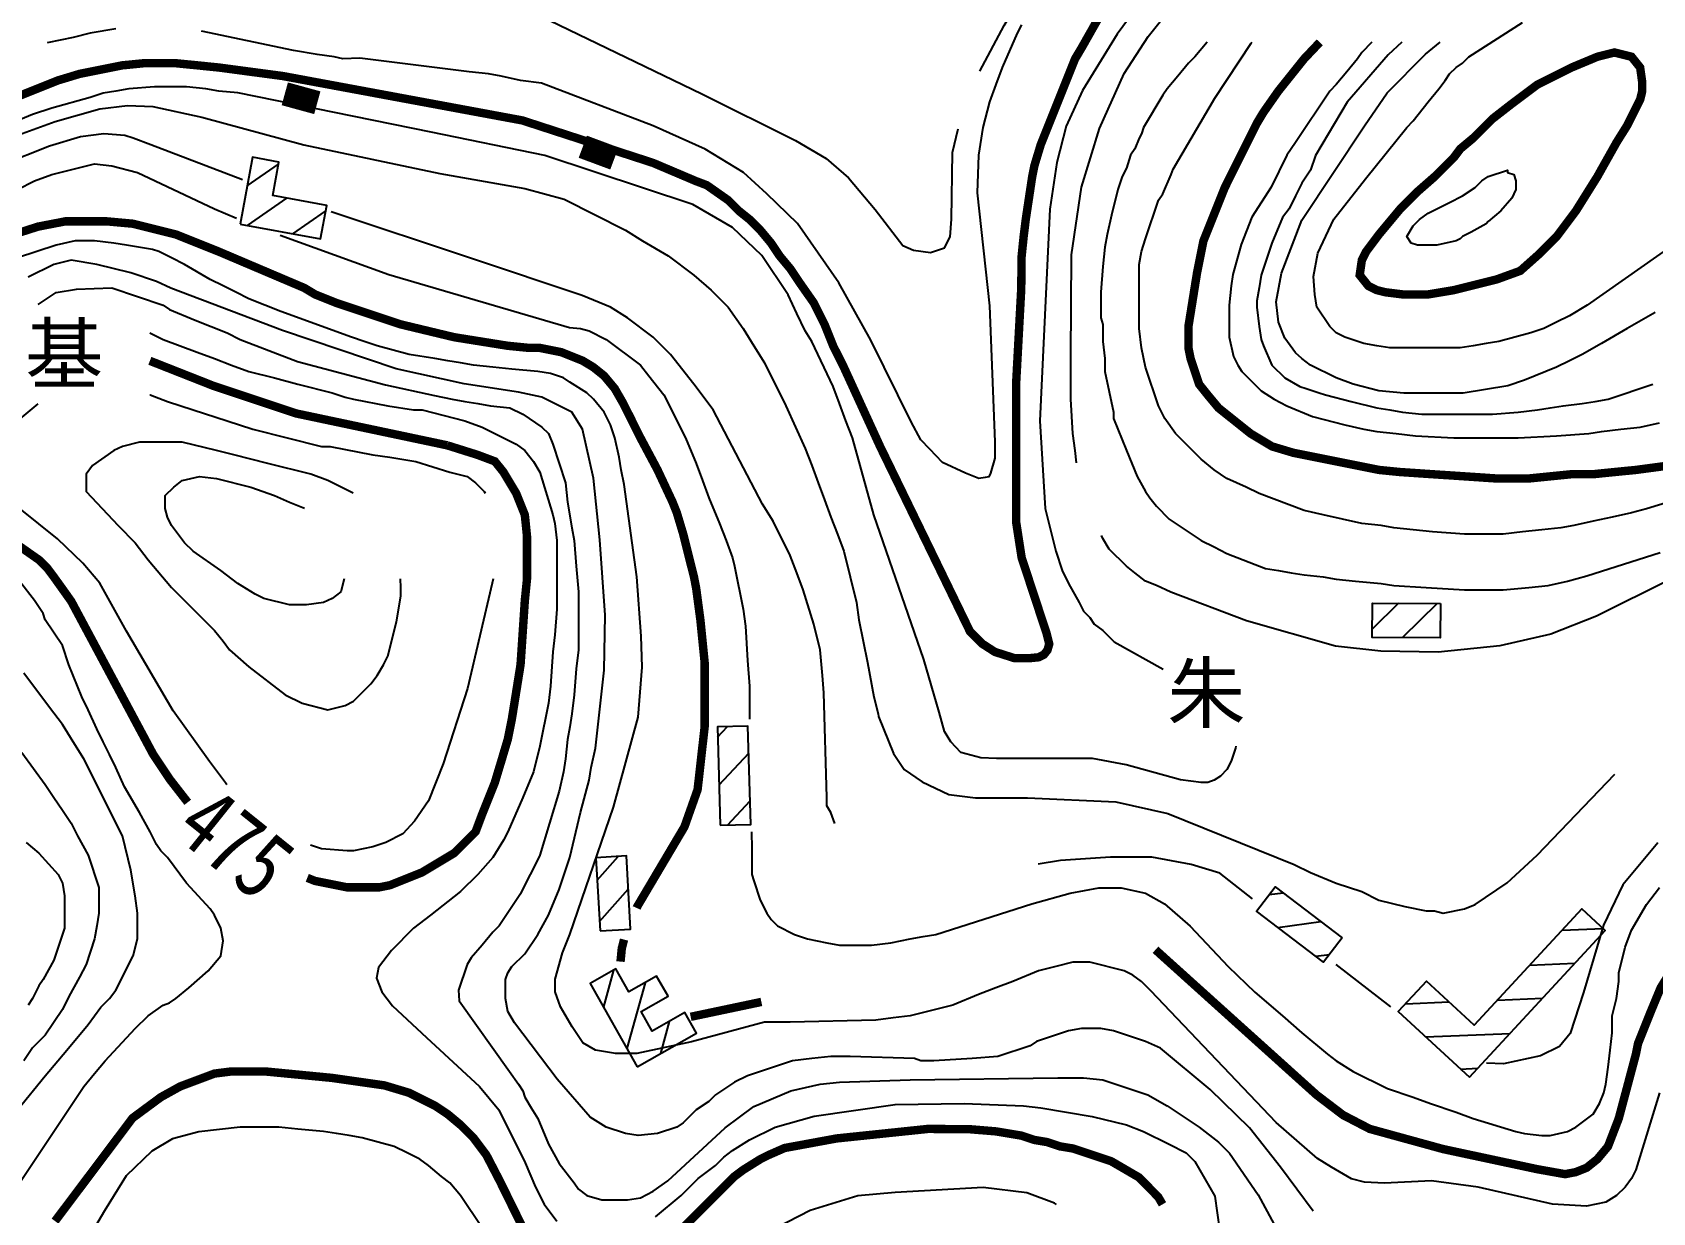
# Model space of a CAD drawing. Extents: x 35515948 to 35520624, y 3302916 to 3308279.
# Drawn here: x 35518311.9 to 35518792.5, y 3307629.3 to 3307979.4 of the extents above; entities that cross this region are included whole.
import ezdxf
from ezdxf.enums import TextEntityAlignment as Align

# ---------------------------------------------------------------- set-up
doc = ezdxf.new("R2010")
doc.units = 0
doc.header["$LTSCALE"] = 10000
doc.header["$MEASUREMENT"] = 0
doc.layers.get('0').update_dxf_attribs({"linetype": 'CONTINUOUS'})
for name, color, linetype in [('2111', 7, 'CONTINUOUS'), ('2113', 7, 'CONTINUOUS'), ('8112', 34, 'CONTINUOUS'), ('HY_DX_DGXZ', 3, 'CONTINUOUS')]:
    doc.layers.add(name, color=color, linetype=linetype)
doc.styles.add('仿宋体', font='')
doc.styles.add('正等线体', font='simhei.ttf', dxfattribs={"width": 0.8})
doc.styles.get('仿宋体').set_extended_font_data('文鼎CS仿宋体')

# ---------------------------------------------------------------- blocks, each defined once
blk = doc.blocks.new('401')
at = {"const_width": 0.7}
blk.add_lwpolyline([(-0.5, 0), (0.5, 0)], dxfattribs=at)

msp = doc.modelspace()

# ---------------------------------------------------------------- linework, layer by layer
at = {"layer": '2113', "linetype": 'Continuous', "ltscale": 0.005}
for p, q in [((35518375.56, 3307933.88), (35518384.84, 3307940.28)), ((35518375.63, 3307922.14), (35518387.35, 3307930.22)), ((35518389.14, 3307919.66), (35518398.85, 3307926.35)), ((35518717.1, 3307810.05), (35518709.31, 3307802.33)), ((35518728.52, 3307810), (35518718.27, 3307799.84)), ((35518515.13, 3307770.34), (35518518.07, 3307773.45)), ((35518515.53, 3307756.2), (35518524.34, 3307765.53)), ((35518518, 3307744.26), (35518524.74, 3307751.39)), ((35518479.36, 3307727.93), (35518485.61, 3307734.95)), ((35518480.07, 3307715.63), (35518488.61, 3307725.22)), ((35518678.75, 3307723.61), (35518682.85, 3307724.16)), ((35518681.34, 3307713.89), (35518694.07, 3307715.59)), ((35518765.65, 3307713.1), (35518777.82, 3307713.58)), ((35518692.56, 3307705.32), (35518696.6, 3307705.86)), ((35518756.05, 3307702.71), (35518769.4, 3307703.24)), ((35518484.25, 3307701.19), (35518481.22, 3307690.28)), ((35518493.59, 3307697.47), (35518488.19, 3307677.97)), ((35518719.14, 3307691.25), (35518732.09, 3307691.76)), ((35518746.45, 3307692.32), (35518759.81, 3307692.85)), ((35518500.79, 3307686), (35518498.14, 3307676.45)), ((35518725.12, 3307681.47), (35518750.21, 3307682.46)), ((35518735.51, 3307671.88), (35518740.61, 3307672.08))]:
    msp.add_line(p, q, dxfattribs=at)
for points in [[(35518373.47, 3307922.54), (35518397.34, 3307918.15), (35518399.16, 3307928.05), (35518383.13, 3307930.99), (35518384.96, 3307940.93), (35518377.12, 3307942.37)], [(35518729.52, 3307810), (35518729.48, 3307799.79), (35518709.3, 3307799.88), (35518709.34, 3307810.08)], [(35518515.87, 3307744.2), (35518524.94, 3307744.46), (35518524.11, 3307773.62), (35518515.04, 3307773.37)], [(35518480.23, 3307712.83), (35518489.3, 3307713.35), (35518488.04, 3307735.09), (35518478.98, 3307734.57)], [(35518700.36, 3307710.79), (35518694.85, 3307703.57), (35518675.01, 3307718.72), (35518680.53, 3307725.93)], [(35518738.16, 3307669.43), (35518778.43, 3307713.01), (35518771.49, 3307719.42), (35518739.55, 3307684.86), (35518725.36, 3307697.98), (35518717.02, 3307688.96)], [(35518491.26, 3307672.55), (35518508.86, 3307682.51), (35518505.41, 3307688.61), (35518495.73, 3307683.13), (35518492.43, 3307688.96), (35518500.4, 3307693.46), (35518497.03, 3307699.42), (35518488.76, 3307694.74), (35518484.9, 3307701.56), (35518477.28, 3307697.25)]]:
    msp.add_lwpolyline(points, close=True, dxfattribs=at)
at = {"layer": 'HY_DX_DGXZ', "linetype": 'Continuous', "ltscale": 0.005}
for points, elevation in [([(35518592.87, 3307967.85), (35518600.15, 3307981.47), (35518608.4, 3307995.45), (35518624.02, 3308010.64), (35518652.75, 3308041.8), (35518663.25, 3308055.17), (35518674.1, 3308070.27), (35518674.8, 3308073.57), (35518674.28, 3308076.95), (35518673.58, 3308077.21), (35518670.37, 3308077.39), (35518666.73, 3308075.13), (35518649.02, 3308056.29), (35518640.34, 3308049.87), (35518624.45, 3308042.32), (35518619.05, 3308039.38)], 415), ([(35518336.65, 3307980.4), (35518329.03, 3307979.13), (35518323.95, 3307977.86), (35518316.28, 3307976.33)], 420), ([(35518605.25, 3307981.67), (35518603.98, 3307979.13), (35518599.54, 3307968.97), (35518597.63, 3307963.89), (35518595.73, 3307958.81), (35518593.82, 3307951.19), (35518592.55, 3307942.94), (35518592.08, 3307931.82), (35518595.79, 3307898.25), (35518597.38, 3307857.88), (35518597.38, 3307853.13), (35518596.06, 3307848.64), (35518595.53, 3307847.59), (35518594.47, 3307847.32), (35518592.62, 3307847.06), (35518588.66, 3307848.64), (35518581.79, 3307851.81), (35518578.1, 3307855.77), (35518575.41, 3307858.48), (35518572.56, 3307863.82), (35518560.58, 3307888.07), (35518551.12, 3307905.08), (35518538.83, 3307922.72), (35518529.69, 3307931.54), (35518522.75, 3307937.84), (35518511.41, 3307944.77), (35518495.96, 3307951.7), (35518462.86, 3307964.29), (35518456.66, 3307965.16), (35518450.95, 3307966.43), (35518447.14, 3307967.07), (35518441.42, 3307967.7), (35518409.02, 3307971.75), (35518403.96, 3307971.51), (35518401.42, 3307972.15), (35518396.34, 3307972.78), (35518389.35, 3307974.05), (35518362.05, 3307979.77)], 420), ([(35518465.38, 3307982.88), (35518510.46, 3307961.14), (35518538.2, 3307947.29), (35518547.34, 3307941.93), (35518553.96, 3307936.26), (35518561.84, 3307926.81), (35518570.03, 3307916.2), (35518573.24, 3307914.81), (35518578.27, 3307914.12), (35518582.44, 3307915.5), (35518584.09, 3307918.71), (35518584.52, 3307924.01), (35518584.78, 3307943.8), (35518586.47, 3307950.77)], 415), ([(35518660.31, 3307976.44), (35518656.69, 3307972.15), (35518654.78, 3307970.24), (35518651.61, 3307966.43), (35518648.43, 3307962.62), (35518647.16, 3307960.72), (35518641.45, 3307951.19), (35518640.81, 3307949.29), (35518640.18, 3307948.02), (35518638.91, 3307944.84), (35518637.64, 3307942.94), (35518636.37, 3307939.13), (35518635.1, 3307936.59), (35518633.83, 3307932.78), (35518631.92, 3307925.16), (35518630.65, 3307919.44), (35518630.02, 3307915.63), (35518629.38, 3307909.92), (35518628.75, 3307902.3), (35518628.75, 3307898.49), (35518628.75, 3307894.68), (35518629.38, 3307892.77), (35518629.38, 3307890.87), (35518629.38, 3307887.69), (35518630.02, 3307882.61), (35518630.02, 3307878.8), (35518632.56, 3307866.74), (35518632.56, 3307864.83), (35518636.37, 3307855.31), (35518639.54, 3307847.69), (35518642.08, 3307843.24), (35518643.35, 3307841.34), (35518645.26, 3307838.8), (35518649.07, 3307834.99), (35518658.59, 3307828.64), (35518662.4, 3307826.73), (35518666.21, 3307824.83), (35518677.64, 3307820.38), (35518681.45, 3307819.75), (35518685.26, 3307819.11), (35518689.07, 3307818.48), (35518694.79, 3307817.84), (35518698.6, 3307817.21), (35518704.31, 3307816.57), (35518711.93, 3307815.94), (35518715.74, 3307815.3), (35518725.27, 3307814.67), (35518736.7, 3307814.03), (35518748.13, 3307814.03), (35518755.75, 3307814.67), (35518761.46, 3307815.3), (35518767.18, 3307816.57), (35518772.99, 3307818.18), (35518794.74, 3307825.11)], 440), ([(35518815.23, 3307845.58), (35518790.64, 3307838.02), (35518786.23, 3307836.89), (35518780.51, 3307835.62), (35518774.8, 3307834.35), (35518769.08, 3307833.08), (35518765.27, 3307832.45), (35518759.56, 3307831.81), (35518753.84, 3307831.18), (35518748.13, 3307830.54), (35518736.7, 3307830.54), (35518727.17, 3307831.18), (35518721.46, 3307831.81), (35518715.74, 3307832.45), (35518711.93, 3307833.08), (35518706.22, 3307833.72), (35518700.5, 3307834.99), (35518694.79, 3307836.26), (35518689.07, 3307837.53), (35518675.74, 3307842.61), (35518671.93, 3307844.51), (35518666.21, 3307847.05), (35518662.4, 3307849.59), (35518658.59, 3307852.77), (35518650.97, 3307860.39), (35518647.8, 3307864.83), (35518645.89, 3307868.64), (35518642.08, 3307880.07), (35518640.81, 3307885.79), (35518640.18, 3307891.5), (35518640.18, 3307910.55), (35518640.81, 3307914.36), (35518642.08, 3307918.17), (35518645.89, 3307929.6), (35518647.16, 3307931.51), (35518649.7, 3307937.22), (35518650.22, 3307938.77), (35518662.56, 3307959.86), (35518673.41, 3307976.18), (35518673.64, 3307976.44)], 445), ([(35518374.2, 3307935.67), (35518346.95, 3307946.02), (35518341.73, 3307948.02), (35518339.23, 3307948.83), (35518333.06, 3307949.27), (35518326.12, 3307948.4), (35518316.92, 3307945.62), (35518302.95, 3307940.07), (35518267.36, 3307921.06), (35518256.79, 3307914.19)], 440), ([(35518253.45, 3307898.7), (35518259.11, 3307902.4), (35518262.99, 3307904.84), (35518268.07, 3307907.38), (35518273.15, 3307910.55), (35518278.23, 3307913.73), (35518283.31, 3307917.54), (35518287.12, 3307920.08), (35518289.66, 3307921.35), (35518292.2, 3307923.25), (35518302.36, 3307930.24), (35518312.52, 3307935.32), (35518317.6, 3307937.22), (35518330.3, 3307940.4), (35518335.38, 3307939.76), (35518343, 3307937.86), (35518365.86, 3307927.06), (35518372.4, 3307924.29)], 445), ([(35518549.85, 3307744.66), (35518548.74, 3307747.99), (35518547.47, 3307749.9), (35518547.47, 3307752.44), (35518546.63, 3307783.5), (35518546.2, 3307788.63), (35518545.56, 3307796.25), (35518543.66, 3307803.87), (35518540.48, 3307814.03), (35518538.58, 3307819.11), (35518536.67, 3307824.19), (35518531.59, 3307834.35), (35518528.42, 3307839.43), (35518513.81, 3307867.37), (35518508.1, 3307874.99), (35518501.11, 3307883.88), (35518496.03, 3307888.96), (35518488.41, 3307894.68), (35518483.33, 3307897.85), (35518474.94, 3307901.3), (35518442.15, 3307912.32), (35518400.47, 3307926.12)], 440), ([(35518794.48, 3307664.81), (35518787.5, 3307641.95), (35518786.23, 3307639.41), (35518784.32, 3307636.87), (35518781.78, 3307634.33), (35518778.61, 3307632.42), (35518772.89, 3307631.15), (35518762.77, 3307631.75), (35518740.7, 3307636.79), (35518726.83, 3307638.68), (35518712.96, 3307638.05), (35518706.97, 3307638.36), (35518703.19, 3307639.31), (35518697.2, 3307642.77), (35518693.1, 3307645.29), (35518680.81, 3307656), (35518643.61, 3307695.06), (35518640.81, 3307697.83), (35518638.27, 3307699.73), (35518635.73, 3307701), (35518625.57, 3307703.54), (35518620.49, 3307703.54), (35518615.41, 3307702.27), (35518610.33, 3307701), (35518602.71, 3307697.83), (35518597.63, 3307695.92), (35518592.55, 3307694.02), (35518584.93, 3307690.84), (35518572.23, 3307687.67), (35518567.15, 3307687.03), (35518562.07, 3307686.4), (35518536.67, 3307685.76), (35518529.05, 3307685.76), (35518507.36, 3307679.93), (35518491.16, 3307676.47), (35518484.86, 3307676.47), (35518478.87, 3307677.42), (35518475.09, 3307679.62), (35518471.93, 3307684.35), (35518468.47, 3307690.33), (35518466.89, 3307694.74), (35518466.89, 3307698.52), (35518469.1, 3307706.39), (35518471.27, 3307711.8), (35518484.26, 3307749.52), (35518491.51, 3307776.29), (35518492.77, 3307791.09), (35518492.46, 3307800.23), (35518491.2, 3307817.86), (35518487.41, 3307845.27), (35518486.51, 3307849.59), (35518485.87, 3307853.4), (35518484.6, 3307859.12), (35518483.33, 3307862.93), (35518481.43, 3307866.74), (35518478.25, 3307870.55), (35518476.35, 3307872.45), (35518471.27, 3307875.63), (35518469.36, 3307876.9), (35518465.55, 3307878.17), (35518461.74, 3307878.8), (35518454.12, 3307879.44), (35518448.41, 3307880.07), (35518442.69, 3307880.71), (35518438.88, 3307881.34), (35518435.07, 3307881.98), (35518431.26, 3307882.61), (35518423.64, 3307883.88), (35518414.12, 3307886.42), (35518410.31, 3307887.69), (35518406.5, 3307888.96), (35518385.54, 3307896.58), (35518376.02, 3307900.39), (35518372.21, 3307902.3), (35518368.4, 3307904.2), (35518364.59, 3307906.11), (35518356.97, 3307910.55), (35518353.16, 3307912.46), (35518349.35, 3307914.36), (35518347.44, 3307915), (35518339.82, 3307916.27), (35518336.01, 3307916.9), (35518330.3, 3307917.54), (35518324.58, 3307917.54), (35518318.87, 3307916.27), (35518307.44, 3307912.46)], 455), ([(35518385.33, 3307919.21), (35518417.56, 3307907.6), (35518471.15, 3307891.85), (35518474.44, 3307891.5), (35518476.98, 3307890.87), (35518482.06, 3307888.33), (35518492.22, 3307880.71), (35518494.76, 3307877.53), (35518499.21, 3307871.82), (35518505.56, 3307859.12), (35518508.73, 3307851.5), (35518510.64, 3307846.42), (35518512.54, 3307841.34), (35518515.72, 3307833.72), (35518517.62, 3307828.64), (35518519.53, 3307823.56), (35518520.16, 3307821.02), (35518522.7, 3307808.32), (35518523.34, 3307803.24), (35518523.97, 3307793.08), (35518524.61, 3307785.46), (35518524.61, 3307775.67)], 445), ([(35518525.16, 3307742.24), (35518525.24, 3307737.3), (35518525.24, 3307734.02), (35518525.24, 3307729.58), (35518525.88, 3307727.67), (35518527.78, 3307721.96), (35518529.69, 3307718.15), (35518530.96, 3307716.24), (35518532.86, 3307714.34), (35518537.94, 3307711.8), (35518541.75, 3307710.53), (35518547.47, 3307709.26), (35518551.28, 3307708.62), (35518560.8, 3307708.62), (35518566.52, 3307709.26), (35518572.23, 3307710.53), (35518576.04, 3307711.16), (35518579.85, 3307711.8), (35518608.3, 3307720.86), (35518619.65, 3307724.01), (35518628.16, 3307725.59), (35518634.78, 3307725.59), (35518642.03, 3307724.01), (35518647.7, 3307720.86), (35518655.27, 3307714.25), (35518666.61, 3307702.28), (35518671.93, 3307697.19), (35518674.47, 3307694.65), (35518682.72, 3307687.67), (35518688.44, 3307682.59), (35518696.06, 3307676.24), (35518698.6, 3307674.33), (35518703.68, 3307671.16), (35518713.84, 3307666.08), (35518721.46, 3307663.54), (35518726.54, 3307661.63), (35518734.16, 3307659.09), (35518739.24, 3307657.19), (35518751.94, 3307653.38), (35518754.48, 3307652.74), (35518759.56, 3307652.11), (35518762.1, 3307652.11), (35518767.18, 3307653.38), (35518769.72, 3307654.65), (35518774.8, 3307658.46), (35518776.7, 3307661.63), (35518777.97, 3307664.81), (35518778.61, 3307667.35), (35518779.24, 3307672.43), (35518779.88, 3307677.51), (35518780.51, 3307682.59), (35518780.51, 3307687.67), (35518781.78, 3307692.75), (35518782.42, 3307697.83), (35518782.42, 3307700.37), (35518784.32, 3307707.99), (35518786.23, 3307713.07), (35518790.67, 3307720.69), (35518794.48, 3307725.77)], 445), ([(35518309.98, 3307739.1), (35518313.79, 3307735.93), (35518319.5, 3307729.58), (35518320.77, 3307727.04), (35518321.41, 3307723.23), (35518321.41, 3307713.7), (35518318.23, 3307704.18), (35518315.06, 3307698.46), (35518313.79, 3307696.56), (35518311.88, 3307692.75), (35518310.61, 3307690.84)], 455), ([(35518793.97, 3307738.95), (35518783.64, 3307726.54), (35518777.91, 3307714.56), (35518771.93, 3307694.6), (35518768.02, 3307682.45), (35518764.81, 3307678.54), (35518759.25, 3307675.76), (35518748.23, 3307673.42), (35518743.17, 3307673.64)], 440), ([(35518673.74, 3307722.4), (35518664.09, 3307730), (35518655.58, 3307732.52), (35518643.92, 3307734.72), (35518631.62, 3307734.72), (35518616.81, 3307733.78), (35518610.19, 3307732.65)], 440), ([(35518714.78, 3307690.33), (35518698.55, 3307702.87)], 440)]:
    msp.add_lwpolyline(points, dxfattribs=dict(at, elevation=elevation))
at = {"layer": 'HY_DX_DGXZ', "linetype": 'Continuous', "ltscale": 0.005, "flags": 128}
for points, elevation in [([(35518661.43, 3308016.54), (35518633.65, 3307978.87), (35518623.33, 3307962.12), (35518618.46, 3307951.61), (35518615.77, 3307940.76), (35518613.69, 3307926.96), (35518610.74, 3307864.12), (35518612.3, 3307838.17), (35518615.41, 3307825.46), (35518617.32, 3307819.75), (35518619.22, 3307815.94), (35518622.4, 3307810.22), (35518623.67, 3307807.68), (35518625.57, 3307805.78), (35518626.84, 3307803.87), (35518629.38, 3307801.97), (35518632.79, 3307798.58), (35518647.28, 3307790.45)], 430), ([(35518621.58, 3307851.7), (35518621.13, 3307855.31), (35518620.49, 3307860.39), (35518619.86, 3307870.55), (35518619.86, 3307883.25), (35518620.11, 3307913.42), (35518623.06, 3307933.47), (35518628.36, 3307950.92), (35518635.74, 3307967.15), (35518642.85, 3307978.17), (35518652.75, 3307990.59), (35518657.34, 3307994.58)], 435), ([(35518804.93, 3307920.83), (35518773.09, 3307898.46), (35518767.81, 3307895.31), (35518764, 3307893.41), (35518760.19, 3307891.5), (35518756.38, 3307890.23), (35518746.86, 3307887.69), (35518743.05, 3307887.06), (35518739.24, 3307886.42), (35518735.43, 3307885.79), (35518714.47, 3307885.79), (35518710.66, 3307886.42), (35518706.85, 3307887.06), (35518701.14, 3307888.96), (35518698.6, 3307890.23), (35518696.69, 3307892.14), (35518692.88, 3307897.85), (35518692.25, 3307901.66), (35518691.87, 3307906.98), (35518693.14, 3307913.9), (35518697.86, 3307923.98), (35518707.32, 3307935.95), (35518719.55, 3307951.19), (35518721.46, 3307953.1), (35518725.9, 3307958.81), (35518729.08, 3307962.62), (35518730.98, 3307965.16), (35518732.25, 3307967.07), (35518734.16, 3307968.97), (35518736.06, 3307970.24), (35518737.97, 3307972.15), (35518753.84, 3307982.31)], 470), ([(35518709.2, 3307976.44), (35518706.22, 3307973.42), (35518704.95, 3307971.51), (35518701.77, 3307967.7), (35518698.6, 3307963.89), (35518696.69, 3307961.99), (35518686.53, 3307946.75), (35518683.99, 3307942.94), (35518679.27, 3307933.43), (35518673.59, 3307924.61), (35518670.44, 3307916.42), (35518667.92, 3307907.61), (35518667.48, 3307904.2), (35518666.85, 3307898.49), (35518666.85, 3307888.96), (35518668.12, 3307883.25), (35518669.39, 3307880.71), (35518670.66, 3307878.8), (35518676.37, 3307873.09), (35518680.18, 3307870.55), (35518683.99, 3307868.64), (35518691.61, 3307865.47), (35518701.14, 3307862.93), (35518706.85, 3307861.66), (35518710.66, 3307861.02), (35518716.38, 3307860.39), (35518722.09, 3307859.75), (35518733.52, 3307859.12), (35518748.76, 3307859.12), (35518752.57, 3307859.12), (35518764, 3307859.75), (35518773.53, 3307860.39), (35518777.34, 3307861.02), (35518783.05, 3307861.66), (35518788.77, 3307862.29), (35518794.48, 3307863.56)], 455), ([(35518718.07, 3307976.44), (35518714.03, 3307972.71), (35518701.88, 3307958.73), (35518692.42, 3307942.85), (35518690.98, 3307938.49), (35518688.44, 3307934.68), (35518686.53, 3307930.87), (35518684.63, 3307927.06), (35518682.72, 3307924.52), (35518679.55, 3307916.9), (35518677.64, 3307911.19), (35518676.37, 3307907.38), (35518675.74, 3307903.57), (35518675.1, 3307899.76), (35518675.1, 3307897.85), (35518675.74, 3307892.14), (35518676.37, 3307888.33), (35518677.01, 3307886.42), (35518679.55, 3307880.71), (35518683.36, 3307876.9), (35518687.8, 3307874.36), (35518689.71, 3307873.72), (35518693.52, 3307872.45), (35518695.42, 3307871.82), (35518703.04, 3307869.91), (35518710.66, 3307868.01), (35518714.47, 3307867.37), (35518718.28, 3307866.74), (35518724, 3307866.1), (35518744.95, 3307866.1), (35518752.57, 3307866.74), (35518758.29, 3307867.37), (35518762.1, 3307868.01), (35518765.91, 3307868.64), (35518771.62, 3307869.28), (35518775.43, 3307869.91), (35518779.24, 3307870.55), (35518792.58, 3307874.99)], 460), ([(35518793.27, 3307896.26), (35518784.96, 3307891.5), (35518777.34, 3307887.06), (35518771.62, 3307883.88), (35518767.81, 3307881.98), (35518764, 3307880.07), (35518754.48, 3307876.26), (35518749.56, 3307874.53), (35518736.32, 3307872.33), (35518718.67, 3307872.33), (35518711.3, 3307873.09), (35518703.68, 3307874.99), (35518698.6, 3307876.9), (35518690.98, 3307880.71), (35518688.44, 3307882.61), (35518686.52, 3307884.3), (35518683.36, 3307888.71), (35518681.47, 3307893.43), (35518680.84, 3307899.42), (35518682.42, 3307907.92), (35518688.41, 3307923.67), (35518707.01, 3307951.7), (35518713.77, 3307961.42), (35518725.05, 3307972.96), (35518729.45, 3307976.44)], 465), ([(35518668.81, 3307767.64), (35518668.75, 3307767.04), (35518667.48, 3307763.23), (35518666.21, 3307760.69), (35518664.31, 3307758.79), (35518662.4, 3307757.52), (35518660.5, 3307756.88), (35518658.59, 3307756.88), (35518652.43, 3307757.71), (35518636.35, 3307762.12), (35518626.27, 3307764.01), (35518597.89, 3307764.01), (35518593.2, 3307764.21), (35518587.3, 3307765.77), (35518584.27, 3307768.98), (35518582.44, 3307772.02), (35518580.88, 3307777.75), (35518576.28, 3307793.38), (35518561.44, 3307836.26), (35518555.09, 3307859.12), (35518553.18, 3307864.2), (35518551.28, 3307869.28), (35518549.37, 3307874.36), (35518543.02, 3307887.69), (35518541.12, 3307890.87), (35518538.58, 3307895.95), (35518536.09, 3307901.53), (35518528.28, 3307913.25), (35518519.51, 3307921.49), (35518507.79, 3307928.35), (35518463.9, 3307942.87), (35518430.17, 3307949.8), (35518372.8, 3307961.46), (35518367.13, 3307961.99), (35518363.32, 3307962.62), (35518357.6, 3307963.26), (35518348.08, 3307963.26), (35518340.46, 3307962.62), (35518336.65, 3307961.99), (35518332.84, 3307961.35), (35518329.03, 3307960.08), (35518317.6, 3307956.91), (35518311.88, 3307955), (35518304.26, 3307951.83)], 430), ([(35518302.19, 3307946.97), (35518318.58, 3307952.95), (35518331.82, 3307956.73), (35518340.02, 3307957.68), (35518347.59, 3307957.36), (35518362.09, 3307954.21), (35518392.35, 3307946.02), (35518432.7, 3307937.52), (35518457.91, 3307933.11), (35518469.58, 3307929.96), (35518487.78, 3307920.71), (35518492.86, 3307917.54), (35518500.48, 3307913.09), (35518508.1, 3307907.38), (35518513.18, 3307902.93), (35518518.26, 3307897.85), (35518522.7, 3307891.5), (35518525.88, 3307886.42), (35518529.05, 3307881.34), (35518535.4, 3307868.64), (35518541.12, 3307855.94), (35518543.02, 3307850.86), (35518544.93, 3307845.78), (35518546.83, 3307840.7), (35518548.74, 3307835.62), (35518550.64, 3307830.54), (35518552.55, 3307825.46), (35518556.36, 3307810.22), (35518556.99, 3307805.14), (35518559.53, 3307792.44), (35518561.44, 3307782.28), (35518562.71, 3307777.2), (35518562.8, 3307776.44), (35518567.25, 3307765.51), (35518570.46, 3307760.74), (35518575.76, 3307757.09), (35518583.71, 3307753.3), (35518591.59, 3307752.36), (35518607.04, 3307752.36), (35518633.2, 3307751.1), (35518648.65, 3307747.64), (35518686.16, 3307732.52), (35518690.98, 3307730.21), (35518698.6, 3307727.04), (35518706.22, 3307724.5), (35518711.3, 3307721.96), (35518718.92, 3307720.05), (35518725.27, 3307718.78), (35518727.81, 3307718.78), (35518730.35, 3307718.15), (35518736.7, 3307719.42), (35518739.87, 3307720.69), (35518749.36, 3307727.06), (35518758.21, 3307735.31), (35518781.26, 3307759.39)], 435), ([(35518691.74, 3307629.68), (35518682.07, 3307642.77), (35518672.93, 3307654.43), (35518661.27, 3307665.76), (35518646.45, 3307678.05), (35518642.08, 3307680.05), (35518632.56, 3307683.22), (35518628.75, 3307683.86), (35518623.03, 3307683.86), (35518619.22, 3307683.22), (35518609.7, 3307680.05), (35518607.79, 3307678.78), (35518598.27, 3307675.6), (35518590.65, 3307674.97), (35518579.22, 3307674.33), (35518575.41, 3307674.33), (35518573.5, 3307674.97), (35518554.45, 3307675.6), (35518552.55, 3307675.6), (35518548.74, 3307675.6), (35518543.02, 3307674.97), (35518537.31, 3307674.33), (35518523.97, 3307669.89), (35518520.16, 3307667.98), (35518514.45, 3307664.17), (35518512.54, 3307662.27), (35518508.73, 3307659.73), (35518504.92, 3307655.92), (35518503.02, 3307654.65), (35518497.3, 3307652.74), (35518491.59, 3307652.11), (35518487.78, 3307652.74), (35518482.06, 3307654.65), (35518477.29, 3307657.57), (35518467.52, 3307668.91), (35518454.91, 3307685.61), (35518452.85, 3307688.94), (35518452.22, 3307692.75), (35518452.22, 3307698.46), (35518452.85, 3307700.37), (35518454.12, 3307702.27), (35518457.93, 3307706.08), (35518461.74, 3307711.8), (35518464.92, 3307717.51), (35518468.09, 3307725.13), (35518471.27, 3307734.66), (35518474.44, 3307747.99), (35518476.98, 3307757.52), (35518477.62, 3307761.33), (35518478.89, 3307767.04), (35518481.42, 3307790.15), (35518481.74, 3307806.52), (35518480.16, 3307828.89), (35518478.27, 3307847.16), (35518475.08, 3307861.66), (35518471.9, 3307866.74), (35518463.01, 3307871.18), (35518456.02, 3307872.64), (35518439.95, 3307875.16), (35518419.77, 3307879.57), (35518386.04, 3307890.91), (35518352.94, 3307903.5), (35518348.71, 3307905.47), (35518341.09, 3307908.01), (35518330.93, 3307910.55), (35518323.31, 3307911.82), (35518318.23, 3307910.55), (35518310.61, 3307906.74)], 460), ([(35518313.57, 3307898.7), (35518318.9, 3307902.24), (35518324.89, 3307903.19), (35518335.38, 3307903.57), (35518350.62, 3307898.49), (35518352.52, 3307897.22), (35518360.14, 3307894.04), (35518369.67, 3307890.23), (35518373.48, 3307888.33), (35518390.46, 3307881.77), (35518416.62, 3307874.84), (35518431.12, 3307871.69), (35518436.34, 3307870.55), (35518440.15, 3307869.91), (35518443.96, 3307869.28), (35518447.77, 3307868.64), (35518453.49, 3307868.01), (35518457.3, 3307866.1), (35518463.01, 3307862.29), (35518464.92, 3307860.39), (35518466.19, 3307857.21), (35518470, 3307845.78), (35518470.63, 3307840.07), (35518471.9, 3307832.45), (35518472.54, 3307828.64), (35518473.17, 3307821.02), (35518473.81, 3307813.4), (35518473.81, 3307796.25), (35518473.17, 3307790.54), (35518472.54, 3307782.92), (35518471.9, 3307777.2), (35518471.27, 3307773.39), (35518470.63, 3307769.58), (35518470, 3307763.87), (35518469.36, 3307760.06), (35518468.09, 3307754.34), (35518462.38, 3307735.29), (35518460.47, 3307731.48), (35518458.57, 3307727.67), (35518456.66, 3307723.86), (35518450.31, 3307714.34), (35518448.41, 3307712.43), (35518445.23, 3307708.62), (35518442.06, 3307704.81), (35518440.79, 3307702.91), (35518438.25, 3307695.29), (35518438.44, 3307692.08), (35518453.37, 3307671.16), (35518456.03, 3307667.35), (35518457.3, 3307665.44), (35518457.93, 3307663.54), (35518459.84, 3307660.36), (35518461.74, 3307657.19), (35518464.92, 3307649.57), (35518468.09, 3307643.85), (35518472.54, 3307638.14), (35518473.81, 3307636.23), (35518476.35, 3307634.33), (35518480.79, 3307633.06), (35518488.41, 3307633.06), (35518492.22, 3307633.69), (35518496.03, 3307635.6), (35518500.3, 3307638.68), (35518517.32, 3307654.43), (35518525.84, 3307660.72), (35518536.87, 3307665.45), (35518545.56, 3307667.35), (35518551.28, 3307667.98), (35518572.23, 3307668.62), (35518616.05, 3307669.25), (35518623.67, 3307669.25), (35518629.38, 3307668.62), (35518642.72, 3307664.17), (35518648.43, 3307661), (35518657.96, 3307654.65), (35518663.67, 3307650.2), (35518666.94, 3307646.87), (35518675.45, 3307634.58), (35518680.18, 3307625.76)], 465), ([(35518346.7, 3307890.29), (35518350.62, 3307888.33), (35518355.7, 3307886.42), (35518360.78, 3307884.52), (35518365.86, 3307882.61), (35518370.94, 3307880.71), (35518376.02, 3307878.8), (35518383.64, 3307876.9), (35518390.62, 3307874.99), (35518400.78, 3307872.45), (35518404.59, 3307871.18), (35518407.13, 3307870.55), (35518417.29, 3307868.64), (35518424.91, 3307867.37), (35518427.45, 3307867.37), (35518440.15, 3307864.2), (35518445.23, 3307862.29), (35518455.39, 3307857.21), (35518457.93, 3307855.31), (35518460.47, 3307852.13), (35518462.38, 3307848.96), (35518466.19, 3307836.26), (35518466.82, 3307833.72), (35518467.46, 3307828.64), (35518467.46, 3307808.32), (35518466.82, 3307800.7), (35518466.19, 3307795.62), (35518465.55, 3307785.46), (35518464.92, 3307780.38), (35518462.38, 3307767.68), (35518460.47, 3307760.06), (35518457.3, 3307752.44), (35518452.85, 3307742.28), (35518451.58, 3307739.74), (35518448.41, 3307734.66), (35518443.96, 3307729.58), (35518438.88, 3307724.5), (35518429.99, 3307717.51), (35518424.91, 3307713.7), (35518418.34, 3307707.02), (35518414.56, 3307701.98), (35518413.93, 3307698.84), (35518415.51, 3307694.74), (35518418.66, 3307690.65), (35518428.75, 3307681.2), (35518444.51, 3307666.71), (35518450.18, 3307659.78), (35518458.06, 3307644.03), (35518461.11, 3307636.87), (35518463.65, 3307631.79), (35518467.46, 3307626.71)], 470), ([(35518346.7, 3307871.85), (35518346.81, 3307871.82), (35518351.89, 3307869.91), (35518359.51, 3307867.37), (35518369.67, 3307864.2), (35518377.29, 3307861.66), (35518397.61, 3307856.58), (35518400.15, 3307856.58), (35518412.85, 3307854.04), (35518417.93, 3307853.4), (35518425.55, 3307852.13), (35518435.71, 3307848.96), (35518440.79, 3307847.69), (35518443.33, 3307845.78), (35518445.87, 3307843.24), (35518446.2, 3307842.68)], 480), ([(35518369.5, 3307756.22), (35518369.1, 3307756.75), (35518364.37, 3307763.05), (35518353.65, 3307778.17), (35518339.78, 3307801.79), (35518331.9, 3307815.97), (35518326.86, 3307821.95), (35518319.29, 3307829.19), (35518297.54, 3307846.52), (35518295.37, 3307848.32), (35518294.1, 3307852.13), (35518295.37, 3307854.67), (35518297.91, 3307857.21), (35518301.09, 3307859.12), (35518304.08, 3307861.3), (35518313.61, 3307869.15)], 480), ([(35518406.98, 3307842.68), (35518399.51, 3307846.42), (35518394.43, 3307848.32), (35518381.73, 3307851.5), (35518376.65, 3307852.77), (35518371.57, 3307854.04), (35518366.49, 3307855.31), (35518356.33, 3307857.85), (35518343.63, 3307857.85), (35518338.55, 3307856.58), (35518336.01, 3307855.31), (35518329.66, 3307850.86), (35518327.76, 3307848.32), (35518327.76, 3307843.24), (35518337.28, 3307833.08), (35518342.36, 3307828), (35518346.17, 3307822.92), (35518353.16, 3307814.67), (35518365.86, 3307801.97), (35518368.4, 3307798.79), (35518370.3, 3307796.25), (35518376.02, 3307791.17), (35518386.81, 3307782.92), (35518391.89, 3307780.38), (35518399.51, 3307778.47), (35518404.59, 3307779.74), (35518407.13, 3307781.01), (35518412.21, 3307786.09), (35518414.12, 3307788.63), (35518416.02, 3307791.81), (35518417.29, 3307794.35), (35518419.83, 3307804.51), (35518421.1, 3307812.13), (35518421.1, 3307814.67), (35518421.08, 3307817.31)], 485), ([(35518404.36, 3307817.31), (35518403.32, 3307813.4), (35518400.78, 3307811.49), (35518398.24, 3307810.22), (35518393.16, 3307809.59), (35518388.08, 3307809.59), (35518380.46, 3307811.49), (35518377.92, 3307812.76), (35518372.84, 3307815.94), (35518367.76, 3307819.75), (35518359.51, 3307825.46), (35518356.97, 3307828), (35518353.16, 3307833.08), (35518351.89, 3307835.62), (35518351.25, 3307838.16), (35518351.25, 3307841.97), (35518353.79, 3307844.51), (35518356.33, 3307846.42), (35518361.41, 3307847.69), (35518366.49, 3307847.05), (35518376.65, 3307844.51), (35518383.64, 3307841.97), (35518388.08, 3307840.07), (35518392.56, 3307838.2)], 490), ([(35518797.89, 3307817.23), (35518775.83, 3307806.21), (35518762.27, 3307800.86), (35518747.14, 3307797.39), (35518728.86, 3307795.5), (35518711.84, 3307795.82), (35518698.41, 3307797.28), (35518672.02, 3307804.83), (35518649.54, 3307813.34), (35518645.26, 3307815.3), (35518642.08, 3307816.57), (35518638.91, 3307819.11), (35518636.37, 3307821.02), (35518631.29, 3307826.1), (35518629.38, 3307829.27), (35518628.96, 3307830.18)], 435), ([(35518448.51, 3307817.31), (35518448.22, 3307815.97), (35518440.97, 3307784.78), (35518433.72, 3307762.42), (35518429.31, 3307751.4), (35518425.21, 3307745.41), (35518421.74, 3307741.63), (35518416.66, 3307739.1), (35518412.85, 3307737.83), (35518407.13, 3307736.56), (35518405.23, 3307736.56), (35518397.61, 3307737.2), (35518394.4, 3307738.27)], 480), ([(35518305.53, 3307634.33), (35518327.12, 3307666.71), (35518330.3, 3307670.52), (35518333.47, 3307674.33), (35518342.36, 3307683.86), (35518346.17, 3307687.67), (35518350.62, 3307690.84), (35518352.52, 3307691.48), (35518354.43, 3307692.75), (35518358.24, 3307695.92), (35518363.95, 3307701), (35518367.76, 3307705.45), (35518368.4, 3307709.89), (35518367.76, 3307713.7), (35518365.86, 3307717.51), (35518364.59, 3307719.42), (35518357.6, 3307727.04), (35518351.89, 3307734.66), (35518349.98, 3307736.56), (35518348.71, 3307738.47), (35518346.81, 3307742.28), (35518343.63, 3307747.99), (35518339.19, 3307755.61), (35518336.65, 3307761.33), (35518334.74, 3307765.14), (35518332.84, 3307768.95), (35518330.93, 3307772.76), (35518328.39, 3307778.47), (35518326.49, 3307782.28), (35518322.68, 3307791.81), (35518320.77, 3307797.52), (35518315.69, 3307805.14), (35518315.06, 3307807.05), (35518312.52, 3307810.86), (35518308.07, 3307816.57)], 470), ([(35518307.44, 3307659.73), (35518315.69, 3307669.89), (35518322.04, 3307677.51), (35518328.39, 3307685.13), (35518332.2, 3307690.21), (35518334.74, 3307692.75), (35518336.65, 3307695.29), (35518341.73, 3307705.45), (35518343, 3307710.53), (35518343, 3307718.15), (35518342.36, 3307723.23), (35518341.09, 3307730.85), (35518338.55, 3307741.01), (35518327.12, 3307763.87), (35518323.95, 3307768.95), (35518320.77, 3307774.03), (35518316.96, 3307779.11), (35518309.34, 3307789.27)], 465), ([(35518308.71, 3307765.77), (35518315.69, 3307756.25), (35518318.23, 3307752.44), (35518320.77, 3307748.63), (35518323.31, 3307744.82), (35518325.22, 3307741.01), (35518328.39, 3307735.29), (35518331.57, 3307725.77), (35518331.57, 3307718.15), (35518330.93, 3307714.34), (35518330.3, 3307710.53), (35518327.76, 3307702.91), (35518325.85, 3307699.1), (35518322.68, 3307693.38), (35518320.77, 3307689.57), (35518315.69, 3307681.95), (35518311.88, 3307678.14), (35518309.34, 3307674.33)], 460), ([(35518496.67, 3307627.98), (35518504.29, 3307634.33), (35518509.37, 3307639.41), (35518514.45, 3307643.22), (35518516.99, 3307645.76), (35518519.53, 3307647.66), (35518524.61, 3307650.84), (35518532.23, 3307654.65), (35518543.8, 3307657.89), (35518567.76, 3307661.35), (35518588.25, 3307661.67), (35518605.89, 3307661), (35518610.97, 3307660.36), (35518618.59, 3307659.09), (35518626.21, 3307657.82), (35518636.37, 3307655.28), (35518641.45, 3307653.38), (35518649.07, 3307649.57), (35518654.15, 3307647.03), (35518656.69, 3307644.49), (35518662.56, 3307634.19), (35518663.95, 3307624.29)], 470), ([(35518445.23, 3307624.8), (35518438.88, 3307634.33), (35518435.71, 3307638.14), (35518433.17, 3307640.04), (35518429.36, 3307643.22), (35518426.82, 3307645.12), (35518423.01, 3307647.03), (35518419.2, 3307648.93), (35518409.67, 3307651.47), (35518405.86, 3307652.11), (35518402.05, 3307652.74), (35518398.24, 3307653.38), (35518390.62, 3307654.01), (35518384.91, 3307654.65), (35518373.48, 3307654.65), (35518361.27, 3307653.28), (35518353.46, 3307651.2), (35518347.3, 3307647.46), (35518339.66, 3307640.17), (35518333.24, 3307629.85), (35518314.66, 3307598.16)], 480), ([(35518615.65, 3307631.73), (35518615.08, 3307632.1), (35518606.83, 3307635.14), (35518593.9, 3307636.7), (35518567.76, 3307635.21), (35518556.73, 3307634.27), (35518542.54, 3307629.86), (35518528.97, 3307622.9)], 480)]:
    msp.add_lwpolyline(points, dxfattribs=dict(at, elevation=elevation))
at = {"layer": 'HY_DX_DGXZ', "linetype": 'Continuous', "ltscale": 0.005, "const_width": 2.5, "flags": 128}
for points, elevation in [([(35518306.8, 3307960.08), (35518319.5, 3307965.16), (35518325.85, 3307967.07), (35518338.55, 3307969.61), (35518344.9, 3307970.24), (35518354.43, 3307970.24), (35518360.78, 3307969.61), (35518367.13, 3307968.97), (35518376.65, 3307967.7), (35518386.18, 3307966.43), (35518436.79, 3307957.05), (35518457.19, 3307953.27), (35518495.96, 3307940.67), (35518508.57, 3307935.32), (35518511.91, 3307934.05), (35518518.26, 3307929.6), (35518521.43, 3307926.43), (35518524.61, 3307923.89), (35518527.78, 3307920.71), (35518530.96, 3307916.9), (35518533.5, 3307913.09), (35518536.67, 3307909.28), (35518539.21, 3307905.47), (35518543.66, 3307899.12), (35518546.83, 3307892.77), (35518549.37, 3307886.42), (35518552.55, 3307880.07), (35518563.31, 3307856.56), (35518589.98, 3307801.67), (35518593.68, 3307797.98), (35518597.38, 3307795.6), (35518603.19, 3307793.75), (35518607.68, 3307793.75), (35518610.32, 3307794.02), (35518611.9, 3307794.81), (35518612.96, 3307796.13), (35518613.49, 3307797.98), (35518612.69, 3307801.14), (35518605.3, 3307823.57), (35518603.71, 3307833.86), (35518603.71, 3307876.08), (35518605.18, 3307903.27), (35518605.25, 3307909.28), (35518605.25, 3307912.46), (35518605.89, 3307918.81), (35518606.52, 3307923.89), (35518608.43, 3307936.59), (35518609.06, 3307939.76), (35518610.97, 3307946.11), (35518621.13, 3307971.51), (35518623.03, 3307974.69), (35518633.83, 3307993.74)], 425), ([(35518797.02, 3307850.86), (35518787.5, 3307849.59), (35518781.15, 3307848.96), (35518774.8, 3307848.32), (35518768.45, 3307848.32), (35518762.1, 3307847.69), (35518755.75, 3307847.05), (35518752.57, 3307847.05), (35518746.22, 3307847.05), (35518736.7, 3307847.69), (35518727.17, 3307848.32), (35518717.65, 3307848.96), (35518711.3, 3307849.59), (35518685.9, 3307854.67), (35518679.55, 3307856.58), (35518673.2, 3307860.39), (35518663.67, 3307868.01), (35518660.5, 3307871.82), (35518657.96, 3307874.99), (35518655.42, 3307882.61), (35518654.78, 3307885.79), (35518654.78, 3307892.14), (35518657.32, 3307908.01), (35518659.23, 3307917.54), (35518661.77, 3307923.89), (35518665.58, 3307933.41), (35518668.75, 3307939.76), (35518675.1, 3307952.46), (35518677.01, 3307955.64), (35518681.45, 3307961.99), (35518689.07, 3307971.51), (35518693.74, 3307976.44)], 450), ([(35518434.9, 3307856.89), (35518390.14, 3307866.34), (35518365.55, 3307874.53), (35518346.7, 3307881.96)], 475), ([(35518300.3, 3307869.15), (35518296.64, 3307866.1), (35518290.93, 3307862.29), (35518287.12, 3307860.39), (35518284.58, 3307857.85), (35518282.67, 3307855.31), (35518281.4, 3307852.77), (35518280.77, 3307850.23), (35518281.4, 3307845.15), (35518283.94, 3307842.61), (35518291.56, 3307836.89), (35518296.64, 3307833.72), (35518301.72, 3307830.54), (35518304.26, 3307829.27), (35518307.44, 3307827.37), (35518313.79, 3307822.92), (35518316.33, 3307820.38), (35518318.23, 3307817.84), (35518321.41, 3307813.4), (35518323.39, 3307810.61), (35518347.66, 3307765.26), (35518352.71, 3307757.7), (35518357.93, 3307750.99)], 475), ([(35518393.4, 3307728.59), (35518395.7, 3307727.67), (35518405.23, 3307725.77), (35518414.75, 3307725.77), (35518417.93, 3307726.4), (35518427.45, 3307730.21), (35518436.98, 3307735.93), (35518443.33, 3307742.28), (35518445.23, 3307747.36), (35518449.04, 3307756.88), (35518450.95, 3307763.23), (35518452.85, 3307769.58), (35518454.12, 3307775.93), (35518456.66, 3307791.81), (35518457.3, 3307801.33), (35518457.93, 3307810.86), (35518458.57, 3307817.21), (35518458.57, 3307829.91), (35518457.93, 3307836.26), (35518455.39, 3307842.61), (35518451.58, 3307848.96), (35518449.04, 3307852.13), (35518443.96, 3307854.04), (35518434.9, 3307856.89), (35518434.9, 3307856.89)], 475), ([(35518645, 3307707.25), (35518669.24, 3307685.4), (35518692.79, 3307664.19), (35518700.67, 3307658.2), (35518708.55, 3307654.11), (35518730.3, 3307648.13), (35518758.35, 3307642.14), (35518766.54, 3307640.68), (35518769.72, 3307641.31), (35518772.89, 3307642.58), (35518776.07, 3307645.12), (35518779.24, 3307648.93), (35518782.42, 3307657.19), (35518784.96, 3307666.71), (35518787.5, 3307676.24), (35518788.13, 3307679.41), (35518791.94, 3307688.94), (35518794.86, 3307695.97), (35518798.33, 3307701.64), (35518803.05, 3307708.26), (35518809.67, 3307713.93), (35518810.43, 3307714.33)], 450), ([(35518459.95, 3307619.46), (35518450.5, 3307638.68), (35518446.5, 3307646.39), (35518442.69, 3307651.47), (35518438.88, 3307655.28), (35518435.07, 3307658.46), (35518431.26, 3307661), (35518423.64, 3307664.81), (35518416.28, 3307667.02), (35518400.83, 3307669.23), (35518381.29, 3307671.12), (35518370.94, 3307671.16), (35518365.86, 3307670.52), (35518360.78, 3307668.62), (35518355.7, 3307666.71), (35518349.98, 3307663.54), (35518341.56, 3307657.32), (35518330.07, 3307642.04), (35518318.57, 3307626.76)], 475), ([(35518647.09, 3307631.73), (35518645.81, 3307633.92), (35518640.08, 3307639.74), (35518631.92, 3307644.49), (35518620.49, 3307648.3), (35518616.68, 3307648.93), (35518612.87, 3307650.2), (35518609.06, 3307650.84), (35518605.25, 3307652.11), (35518597.63, 3307653.38), (35518590.01, 3307654.01), (35518577.53, 3307654.11), (35518550.42, 3307651.28), (35518534.98, 3307648.44), (35518530.32, 3307646.39), (35518527.78, 3307645.12), (35518522.7, 3307641.95), (35518520.16, 3307640.04), (35518497.3, 3307617.18)], 475)]:
    msp.add_lwpolyline(points, dxfattribs=dict(at, elevation=elevation))
at = {"layer": 'HY_DX_DGXZ', "linetype": 'Continuous', "ltscale": 0.005, "const_width": 2.5, "elevation": 475, "flags": 128}
msp.add_lwpolyline([(35518735.43, 3307944.84), (35518733.52, 3307942.3), (35518727.81, 3307936.59), (35518722.73, 3307932.14), (35518717.65, 3307927.06), (35518711.3, 3307919.44), (35518707.49, 3307914.36), (35518706.22, 3307911.82), (35518705.58, 3307907.38), (35518708.12, 3307904.2), (35518710.66, 3307902.93), (35518713.2, 3307902.3), (35518718.28, 3307901.66), (35518725.9, 3307901.66), (35518733.52, 3307902.93), (35518738.6, 3307904.2), (35518746.22, 3307906.11), (35518753.21, 3307908.65), (35518758.92, 3307913.73), (35518764, 3307918.81), (35518769.72, 3307926.43), (35518772.89, 3307931.51), (35518776.07, 3307936.59), (35518781.78, 3307946.75), (35518784.96, 3307951.83), (35518788.77, 3307959.45), (35518789.4, 3307961.99), (35518789.4, 3307964.53), (35518788.77, 3307968.97), (35518786.23, 3307972.15), (35518781.15, 3307973.42), (35518776.07, 3307972.15), (35518768.45, 3307968.97), (35518758.29, 3307963.89), (35518750.67, 3307958.18), (35518744.95, 3307953.73), (35518739.24, 3307948.02)], close=True, dxfattribs=at)
at = {"layer": 'HY_DX_DGXZ', "linetype": 'Continuous', "ltscale": 0.005, "elevation": 480, "flags": 128}
msp.add_lwpolyline([(35518747.49, 3307926.42), (35518743.68, 3307923.25), (35518743.05, 3307922.62), (35518738.6, 3307920.08), (35518736.06, 3307918.81), (35518735.43, 3307918.17), (35518734.16, 3307917.54), (35518728.44, 3307916.27), (35518722.73, 3307916.27), (35518720.82, 3307916.9), (35518719.55, 3307918.81), (35518721.46, 3307921.98), (35518723.36, 3307923.89), (35518725.9, 3307925.79), (35518728.44, 3307927.06), (35518732.25, 3307928.97), (35518736.06, 3307930.87), (35518739.87, 3307933.41), (35518741.78, 3307935.32), (35518743.68, 3307936.59), (35518749.4, 3307938.49), (35518749.4, 3307937.86), (35518751.3, 3307937.22), (35518751.94, 3307935.32), (35518751.94, 3307932.78), (35518750.67, 3307930.24)], close=True, dxfattribs=at)
at = {"layer": 'HY_DX_DGXZ', "linetype": 'Continuous', "ltscale": 0.005, "const_width": 2.5, "elevation": 450}
for points in [[(35518305.66, 3307919.25), (35518313.54, 3307921.77), (35518321.74, 3307923.35), (35518333.72, 3307923.35), (35518341.73, 3307922.62), (35518354.43, 3307919.44), (35518360.78, 3307916.9), (35518367.13, 3307914.36), (35518392.53, 3307903.57), (35518395.7, 3307901.66), (35518402.05, 3307899.12), (35518411.58, 3307895.95), (35518421.1, 3307892.77), (35518436.98, 3307888.96), (35518452.85, 3307886.42), (35518459.2, 3307885.79), (35518462.38, 3307885.79), (35518468.73, 3307884.52), (35518475.08, 3307881.98), (35518478.25, 3307880.07), (35518481.43, 3307877.53), (35518484.6, 3307873.72), (35518487.14, 3307869.28), (35518489.05, 3307865.47), (35518492.22, 3307859.12), (35518497.3, 3307849.59), (35518501.75, 3307840.07), (35518503.02, 3307836.89), (35518504.92, 3307830.54), (35518508.1, 3307817.84), (35518508.73, 3307814.67), (35518510, 3307805.14), (35518510.64, 3307798.79), (35518511.27, 3307792.44), (35518511.27, 3307773.39), (35518509.18, 3307754.75), (35518505.28, 3307743.73), (35518491.3, 3307720.12), (35518491.09, 3307719.66)], [(35518487.36, 3307710.28), (35518486.7, 3307707.71), (35518486.31, 3307703.74)], [(35518507.12, 3307687.36), (35518528.1, 3307691.78)]]:
    msp.add_lwpolyline(points, dxfattribs=at)

# ---------------------------------------------------------------- block references
at = {"layer": '2111', "linetype": 'Continuous', "ltscale": 0.005, "xscale": 10, "yscale": 10, "zscale": 10}
for p, rotation in [((35518391.55, 3307959.84), 164.6712657764492), ((35518479.81, 3307943.73), 159.5985074501195)]:
    msp.add_blockref('401', p, dxfattribs=dict(at, rotation=rotation))

# ---------------------------------------------------------------- texts
at = {"layer": '2113', "linetype": 'Continuous', "ltscale": 0.005, "style": '仿宋体'}
for s, p in [('金瓶屋基', (35518240.16, 3307875.54, 3308073.22)), ('朱', (35518648.46, 3307774.93, 3308073.22))]:
    msp.add_text(s, height=17, dxfattribs=at).set_placement(p)
at = {"layer": '8112', "linetype": 'Continuous', "ltscale": 0.005, "style": '正等线体', "width": 0.8}
msp.add_text('475', height=20, rotation=321.2648, dxfattribs=at).set_placement((35518359.52, 3307749.23), align=Align.MIDDLE_LEFT)

doc.saveas('drawing.dxf')
